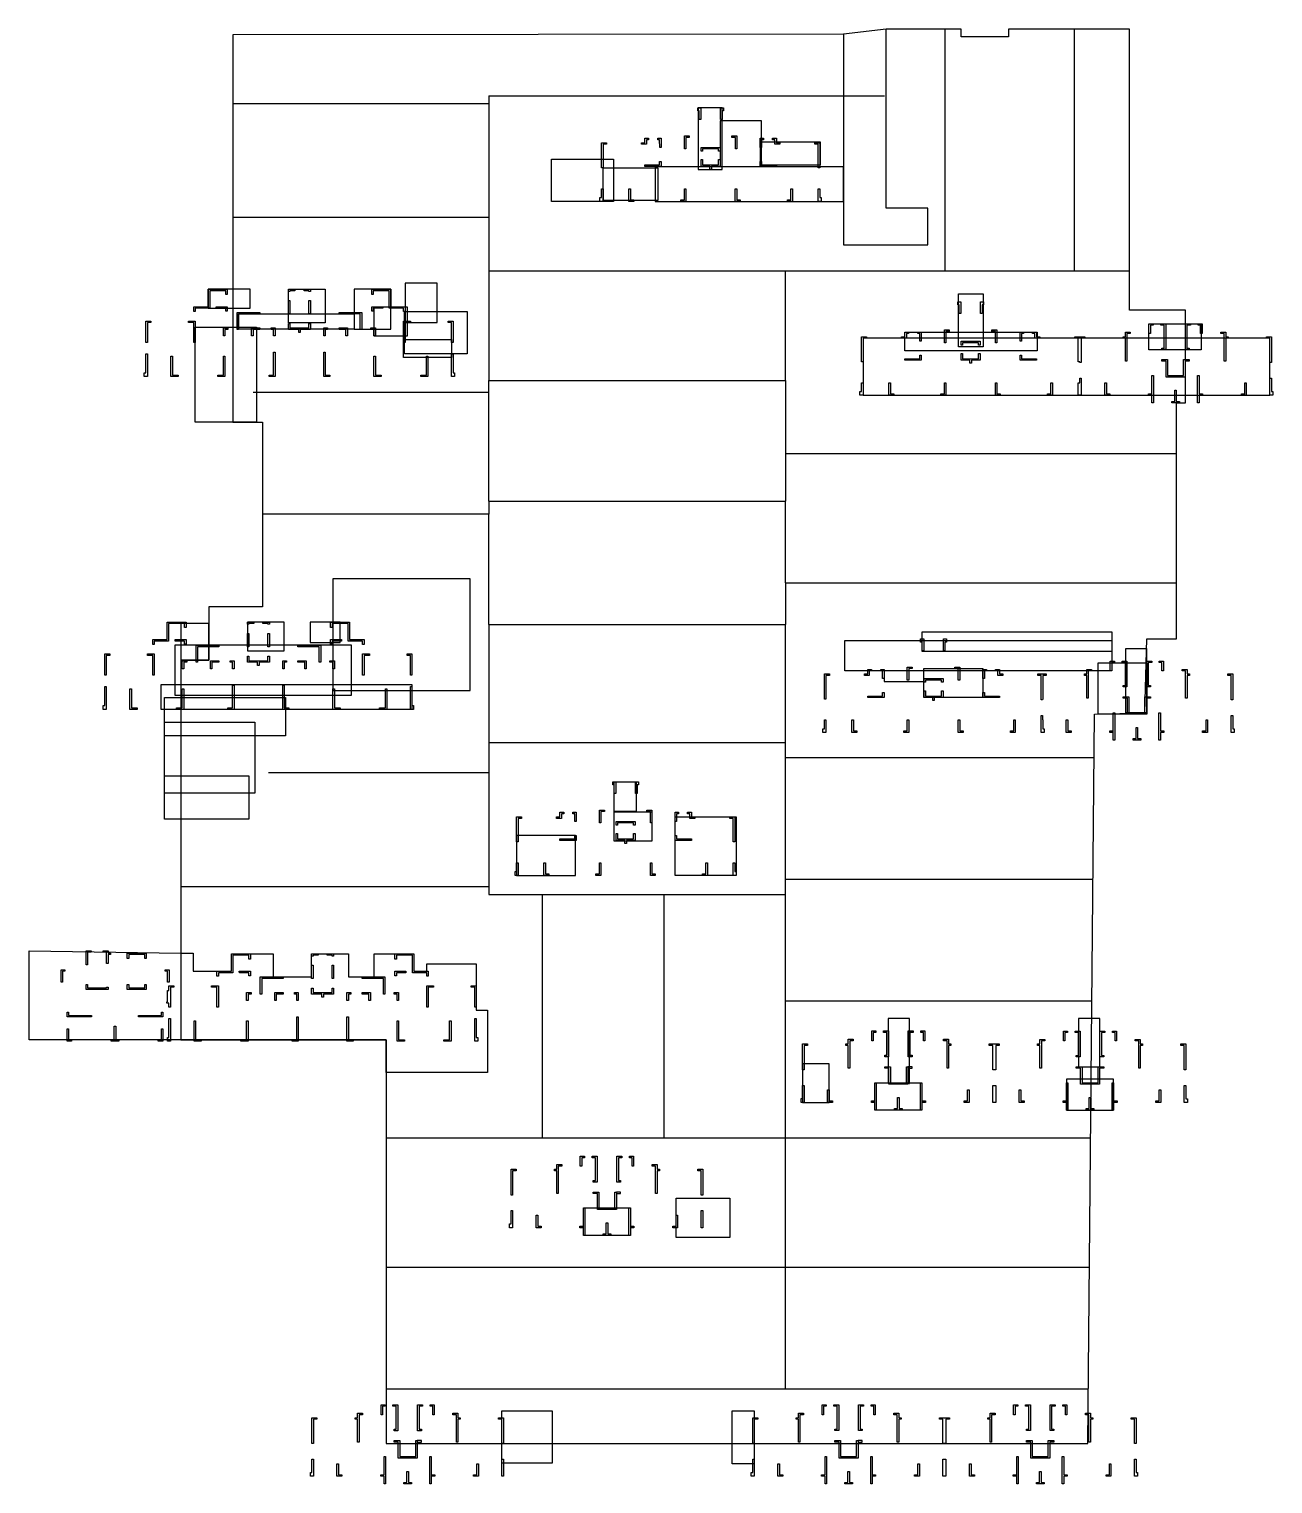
# Model space of a CAD drawing. Header units: millimetres. Extents: x 730 to 164289, y 567 to 191863.
import ezdxf

# ---------------------------------------------------------------- set-up
doc = ezdxf.new("R2010")
doc.units = ezdxf.units.MM
for name, color, linetype in [('Border', 4, 'Continuous'), ('Obstacle', 1, 'Continuous'), ('RoadCenter', 6, 'Continuous')]:
    doc.layers.add(name, color=color, linetype=linetype)

# ---------------------------------------------------------------- blocks, each defined once
blk = doc.blocks.new('ergegfr')
at = {"layer": 'Obstacle'}
for points in [[(298174, 158573), (297974, 158573), (297974, 159073), (295874, 159073), (295874, 156773), (293975, 156773), (293975, 156323), (293774, 156323), (293774, 156973), (295674, 156973), (295674, 159273), (298174, 159273)], [(301175, 159273), (295675, 159273), (295675, 156773), (301175, 156773)], [(307074, 159073), (306424, 159073), (306424, 158973), (306224, 158973), (306224, 159273), (307074, 159273)], [(306224, 159273), (311074, 159273), (311074, 154867), (306224, 154867)], [(309124, 158973), (308924, 158973), (308924, 159073), (308274, 159073), (308274, 159273), (309124, 159273)], [(319674, 159273), (314859, 159273), (314859, 154000), (319674, 154000)], [(321575, 156323), (321374, 156323), (321374, 156773), (319474, 156773), (319474, 159073), (317374, 159073), (317374, 158573), (317174, 158573), (317174, 159273), (319674, 159273), (319674, 156973), (321574, 156973)], [(325773, 160073), (321574, 160073), (321574, 154873), (325773, 154873)], [(298174, 156374), (297974, 156374), (297974, 156774), (296725, 156773), (296724, 156973), (298174, 156973)], [(306424, 156023), (306224, 156023), (306224, 157773), (306424, 157773)], [(309124, 156023), (308924, 156023), (308924, 157773), (309124, 157773)], [(318624, 156773), (317375, 156774), (317375, 156374), (317174, 156374), (317174, 156973), (318624, 156973)], [(287674, 152273), (287474, 152273), (287474, 155073), (288125, 155073), (288125, 154873), (287674, 154873)], [(293974, 152273), (293774, 152273), (293774, 154873), (293074, 154873), (293074, 155073), (293974, 155073)], [(302474, 156023), (299674, 156023), (299674, 154173), (299674, 154173), (299674, 153973), (299474, 153973), (299474, 156223), (302474, 156223)], [(314859, 154000), (299674, 154000), (299674, 156023), (314859, 156023)], [(315874, 153973), (315674, 153973), (315674, 154173), (315674, 156023), (312874, 156023), (312874, 156223), (315874, 156223)], [(321575, 152273), (321374, 152273), (321374, 155073), (322275, 155073), (322275, 154873), (321575, 154873)], [(329708, 150773), (321474, 150773), (321474, 156323), (329708, 156323)], [(327675, 152273), (327675, 154873), (327224, 154873), (327224, 155073), (327875, 155073), (327875, 152273)], [(302008, 141771), (293974, 141771), (293974, 154282), (302008, 154282)], [(298274, 153973), (297874, 153973), (297874, 153123), (297674, 153123), (297674, 154173), (298274, 154173)], [(302474, 153973), (301574, 153973), (301574, 153123), (301374, 153123), (301374, 154173), (302474, 154173)], [(304474, 153123), (304274, 153123), (304274, 153973), (303974, 153973), (303974, 154173), (304074, 154173), (304474, 154173)], [(309124, 153973), (307774, 153973), (307774, 153573), (307574, 153573), (307574, 153973), (306224, 153973), (306224, 154773), (306424, 154773), (306424, 154173), (308924, 154173), (308924, 154773), (309124, 154773)], [(311074, 153123), (310874, 153123), (310874, 154173), (311274, 154173), (311374, 154173), (311374, 153973), (311074, 153973)], [(313974, 153123), (313774, 153123), (313774, 153973), (312874, 153973), (312874, 154173), (313974, 154173)], [(317674, 153123), (317474, 153123), (317474, 153973), (317074, 153973), (317074, 154173), (317674, 154173)], [(327675, 150273), (321374, 150273), (321374, 152676), (327675, 152676)], [(287674, 147773), (287274, 147773), (287274, 148273), (287474, 148273), (287474, 150773), (287674, 150773), (287674, 148273)], [(291725, 147773), (290774, 147773), (290774, 150473), (290974, 150473), (290974, 147973), (291725, 147973)], [(297874, 147773), (296925, 147773), (296925, 147973), (297674, 147973), (297674, 150473), (297874, 150473)], [(304474, 147773), (303674, 147773), (303674, 147973), (304274, 147973), (304274, 150973), (304474, 150973)], [(311674, 147773), (310874, 147773), (310874, 150973), (311074, 150973), (311074, 147973), (311674, 147973)], [(318423, 147773), (317474, 147773), (317474, 150473), (317674, 150473), (317674, 147973), (318423, 147973)], [(324575, 147773), (323624, 147773), (323624, 147973), (324375, 147973), (324375, 150473), (324575, 150473)], [(327674, 147773), (327674, 148273), (327674, 148473), (327675, 150773), (327875, 150773), (327875, 148273), (328074, 148273), (328074, 147773)]]:
    blk.add_lwpolyline(points, close=True, dxfattribs=at)
at = {"layer": 'Obstacle', "elevation": 0}
blk.add_lwpolyline([(317474, 153123), (321902, 153123), (321902, 156928), (317474, 156928)], close=True, dxfattribs=at)
blk = doc.blocks.new('ergg')
at = {"layer": 'Obstacle'}
for points in [[(394630, 156075), (394431, 156075), (394431, 157225), (394231, 157225), (394231, 157625), (394631, 157625), (394631, 157225), (394631, 157225)], [(394330, 158655), (397583, 158655), (397583, 151692), (394330, 151692)], [(397631, 157225), (397431, 157225), (397431, 156075), (397231, 156075), (397231, 157225), (397231, 157625), (397631, 157625)], [(387781, 153625), (387781, 153425), (387481, 153425), (387481, 153025), (387482, 153025), (387482, 152825), (387282, 152825), (386832, 152825), (386832, 153025), (387281, 153025), (387281, 153625)], [(387281, 153625), (404670, 153625), (404670, 151171), (387281, 151171)], [(389431, 153625), (389431, 152425), (389231, 152425), (389231, 153425), (388981, 153425), (388981, 153625)], [(393131, 153925), (393131, 153725), (392681, 153725), (392680, 152225), (392481, 152225), (392481, 153925)], [(399381, 153925), (399381, 152225), (399181, 152225), (399181, 153725), (398731, 153725), (398731, 153925)], [(402881, 153625), (402881, 153425), (402631, 153425), (402631, 152425), (402431, 152425), (402431, 153625)], [(405031, 153025), (405031, 152825), (404581, 152825), (404381, 152825), (404381, 153025), (404381, 153025), (404380, 153425), (404081, 153425), (404081, 153625), (404580, 153625), (404580, 153025)], [(416281, 153625), (416931, 153625), (416931, 153425), (416481, 153425), (416481, 149825), (416281, 149825), (416281, 152825), (415981, 152825), (415981, 153025), (416281, 153025)], [(419381, 154725), (419931, 154725), (419931, 154525), (419581, 154525), (419581, 153425), (419381, 153425)], [(419381, 154725), (426236, 154725), (426236, 151317), (419381, 151317)], [(420931, 154725), (421581, 154725), (421581, 151325), (421381, 151325), (421081, 151325), (421081, 151525), (421381, 151525), (421381, 154525), (420931, 154525)], [(424181, 154725), (424831, 154725), (424831, 154525), (424381, 154525), (424381, 151525), (424681, 151525), (424681, 151325), (424381, 151325), (424181, 151325)], [(425831, 154725), (426381, 154725), (426381, 153425), (426181, 153425), (426181, 154525), (425831, 154525)], [(428831, 153625), (429481, 153625), (429481, 153025), (429781, 153025), (429781, 152825), (429481, 152825), (429481, 149825), (429281, 149825), (429281, 153425), (428831, 153425)], [(382231, 153025), (382231, 152825), (381781, 152825), (381781, 149725), (381581, 149725), (381581, 153025)], [(381781, 145325), (435281, 145325), (435281, 152825), (381781, 152825)], [(397181, 152425), (397181, 151925), (396981, 151925), (396981, 152225), (394881, 152225), (394881, 151925), (394681, 151925), (394681, 152425)], [(410931, 153025), (410931, 152825), (410481, 152825), (410481, 149625), (410281, 149625), (410281, 149725), (410081, 149725), (410081, 152825), (409631, 152825), (409631, 153025), (410281, 153025), (410281, 153025)], [(434831, 153025), (435481, 153025), (435481, 149625), (435281, 149625), (435281, 152825), (434831, 152825)], [(389431, 150575), (389431, 149925), (387281, 149925), (387281, 150125), (389231, 150125), (389231, 150575)], [(397181, 150825), (397181, 149925), (396031, 149925), (396031, 149525), (395831, 149525), (395831, 149925), (394681, 149925), (394681, 150825), (394881, 150825), (394881, 150125), (396981, 150125), (396981, 150825)], [(404581, 150125), (404581, 149925), (402431, 149925), (402431, 150575), (402631, 150575), (402631, 150125)], [(421080, 150025), (421630, 150025), (421631, 150025), (421631, 150025), (421831, 150025), (421831, 147925), (423931, 147925), (423931, 150025), (424131, 150025), (424681, 150025), (424681, 149825), (424131, 149825), (424131, 147725), (421631, 147725), (421631, 149825), (421080, 149825)], [(410481, 147575), (410481, 145825), (410481, 145825), (410481, 145325), (410081, 145325), (410081, 145825), (410081, 145825), (410081, 146025), (410081, 146975), (410281, 146975), (410281, 147575)], [(419781, 147925), (419981, 147925), (419981, 144325), (419781, 144325), (419781, 145325), (419331, 145325), (419331, 145525), (419781, 145525)], [(419781, 147925), (419981, 147925), (419981, 144525), (419981, 144325), (419781, 144325)], [(425781, 147925), (425981, 147925), (425981, 145525), (426431, 145525), (426431, 145325), (425981, 145325), (425981, 144325), (425781, 144325), (425781, 144525)], [(435281, 147575), (435481, 147575), (435481, 145825), (435681, 145825), (435681, 145325), (435281, 145325), (435281, 145825)], [(381781, 146975), (381781, 145325), (381381, 145325), (381381, 145825), (381581, 145825), (381581, 146975)], [(385381, 146975), (385381, 145525), (385831, 145525), (385831, 145325), (385181, 145325), (385181, 146975)], [(392681, 146975), (392681, 145325), (392031, 145325), (392031, 145525), (392481, 145525), (392481, 146975)], [(399381, 146975), (399381, 145525), (399831, 145525), (399831, 145325), (399181, 145325), (399181, 146975)], [(406681, 146975), (406681, 145325), (406031, 145325), (406031, 145525), (406481, 145525), (406481, 146975)], [(413581, 146975), (413781, 146975), (413781, 145525), (414231, 145525), (414231, 145325), (413781, 145325), (413581, 145325)], [(422781, 145975), (422981, 145975), (422981, 144525), (423381, 144525), (423381, 144325), (422781, 144325), (422381, 144325), (422381, 144525), (422781, 144525)], [(431981, 146975), (432181, 146975), (432181, 145325), (431981, 145325), (431531, 145325), (431531, 145525), (431981, 145525)]]:
    blk.add_lwpolyline(points, close=True, dxfattribs=at)
blk = doc.blocks.new('ergfeg')
at = {"layer": 'Obstacle'}
for points in [[(330108, 121171), (312071, 121171), (312071, 106509), (330108, 106509)], [(292771, 114808), (292571, 114808), (292571, 115309), (290471, 115309), (290471, 113009), (288572, 113008), (288572, 112558), (288371, 112558), (288371, 113208), (290271, 113209), (290271, 115509), (292771, 115509)], [(295771, 115309), (292057, 115309), (292057, 110502), (295771, 110502)], [(301671, 115309), (301021, 115309), (301021, 115209), (300821, 115209), (300821, 115509), (301671, 115509)], [(305671, 115509), (300821, 115509), (300821, 111711), (305671, 111711)], [(303721, 115209), (303521, 115209), (303521, 115309), (302871, 115309), (302871, 115509), (303721, 115509)], [(313021, 115508), (309071, 115508), (309071, 112796), (313021, 112796)], [(316171, 112558), (315970, 112558), (315970, 113008), (314071, 113008), (314071, 115308), (311971, 115308), (311971, 114808), (311771, 114808), (311771, 115508), (314271, 115508), (314271, 113208), (316170, 113208)], [(292771, 112609), (292570, 112609), (292570, 113009), (291321, 113008), (291321, 113209), (292771, 113209)], [(301021, 112259), (300821, 112259), (300821, 114009), (301021, 114009)], [(303721, 112259), (303521, 112259), (303521, 114009), (303721, 114009)], [(313220, 113008), (311971, 113009), (311971, 112609), (311771, 112609), (311771, 113209), (313221, 113209)], [(282271, 108509), (282071, 108509), (282071, 111309), (282721, 111309), (282721, 111109), (282271, 111109)], [(288571, 108509), (288371, 108509), (288371, 111109), (287671, 111109), (287671, 111309), (288571, 111309)], [(291342, 112516), (314464, 112516), (314464, 105852), (291342, 105852)], [(297071, 112259), (294271, 112259), (294271, 110409), (294271, 110409), (294271, 110209), (294071, 110209), (294071, 112459), (297071, 112459)], [(303721, 110209), (302371, 110209), (302371, 109808), (302171, 109808), (302171, 110209), (300821, 110209), (300821, 111009), (301021, 111009), (301021, 110409), (303521, 110409), (303521, 111009), (303721, 111009)], [(310471, 110209), (310271, 110208), (310271, 110408), (310271, 112259), (307471, 112259), (307471, 112459), (310471, 112459)], [(316171, 108509), (315971, 108509), (315971, 111309), (316871, 111309), (316871, 111109), (316171, 111109)], [(322271, 108509), (322271, 111109), (321821, 111109), (321821, 111309), (322471, 111309), (322471, 108509)], [(292871, 110209), (292471, 110209), (292471, 109359), (292271, 109359), (292271, 110409), (292871, 110409)], [(297071, 110208), (296171, 110209), (296171, 109358), (295971, 109358), (295971, 110409), (297071, 110408)], [(299071, 109359), (298871, 109359), (298871, 110209), (298571, 110208), (298571, 110408), (298671, 110409), (299071, 110409)], [(305671, 109359), (305471, 109359), (305471, 110409), (305871, 110409), (305971, 110408), (305971, 110208), (305671, 110209)], [(308571, 109358), (308370, 109358), (308370, 110209), (307471, 110208), (307471, 110408), (308571, 110409)], [(312271, 109359), (312071, 109359), (312071, 110209), (311671, 110209), (311671, 110409), (312271, 110409)], [(322471, 104004), (289496, 104004), (289496, 107277), (322471, 107277)], [(299071, 104009), (298271, 104009), (298271, 104209), (298871, 104209), (298871, 107209), (299071, 107209)], [(306271, 104009), (305471, 104009), (305471, 107209), (305671, 107209), (305671, 104209), (306271, 104209)], [(282271, 104009), (281871, 104009), (281871, 104508), (282071, 104508), (282071, 107009), (282271, 107009), (282271, 104508)], [(286321, 104009), (285371, 104009), (285371, 106709), (285571, 106709), (285571, 104209), (286321, 104209)], [(305853, 100521), (289941, 100521), (289941, 105587), (305853, 105587)], [(292471, 104009), (291521, 104009), (291521, 104209), (292271, 104209), (292271, 106709), (292471, 106709)], [(313020, 104009), (312071, 104009), (312071, 106709), (312271, 106709), (312271, 104209), (313020, 104209)], [(318220, 104009), (318220, 104209), (318971, 104209), (318971, 106709), (319171, 106709), (319171, 104009)], [(322271, 104009), (322271, 104508), (322271, 104708), (322271, 107009), (322471, 107009), (322471, 104508), (322671, 104508), (322671, 104009)], [(301808, 93021), (289941, 93021), (289941, 102317), (301808, 102317)], [(301008, 89571), (289941, 89571), (289941, 95277), (301008, 95277)]]:
    blk.add_lwpolyline(points, close=True, dxfattribs=at)
blk = doc.blocks.new('gfdg')
at = {"layer": 'Obstacle'}
for points in [[(349267, 92937), (349067, 92937), (349067, 94087), (348867, 94087), (348867, 94487), (349267, 94487), (349267, 94087), (349267, 94087)], [(349067, 94487), (351968, 94487), (351968, 90587), (349067, 90587)], [(352067, 92937), (351868, 92937), (351867, 94087), (351867, 94487), (352267, 94487), (352267, 94087), (352067, 94087)], [(342417, 90287), (342117, 90287), (342117, 89887), (342118, 89887), (342118, 89687), (341918, 89687), (341468, 89687), (341468, 89887), (341917, 89887), (341917, 90487), (342417, 90487)], [(344067, 89287), (343867, 89287), (343867, 90287), (343617, 90287), (343617, 90487), (344067, 90487)], [(347767, 90587), (347317, 90587), (347317, 89087), (347117, 89087), (347117, 90787), (347767, 90787)], [(354018, 86687), (349067, 86687), (349067, 90528), (354018, 90528)], [(354017, 89087), (353818, 89087), (353817, 90587), (353367, 90587), (353367, 90787), (354017, 90787)], [(357267, 89287), (357067, 89287), (357067, 90487), (357517, 90487), (357517, 90287), (357267, 90287)], [(359668, 89687), (359218, 89687), (359018, 89687), (359018, 89887), (359017, 89887), (359017, 90287), (358717, 90287), (358717, 90487), (359217, 90487), (359217, 89887), (359668, 89887)], [(336867, 89687), (336417, 89687), (336417, 86587), (336217, 86587), (336217, 89887), (336867, 89887)], [(351817, 88787), (351617, 88787), (351617, 89087), (349517, 89087), (349517, 88787), (349317, 88787), (349317, 89287), (351817, 89287)], [(365118, 82187), (357067, 82187), (357067, 89887), (365118, 89887)], [(364717, 86587), (364717, 89687), (364267, 89687), (364267, 89887), (364917, 89887), (364917, 86587)], [(336217, 82187), (343967, 82187), (343967, 87437), (336217, 87437)], [(344067, 86787), (341917, 86787), (341917, 86987), (343867, 86987), (343867, 87437), (344067, 87437)], [(351817, 86787), (350667, 86787), (350667, 86387), (350467, 86387), (350467, 86787), (349317, 86787), (349317, 87687), (349517, 87687), (349517, 86987), (351617, 86987), (351617, 87687), (351817, 87687)], [(359217, 86787), (357067, 86787), (357067, 87437), (357267, 87437), (357267, 86987), (359217, 86987)], [(336417, 83837), (336417, 82187), (336017, 82187), (336017, 82687), (336217, 82687), (336217, 83837)], [(340467, 82387), (340467, 82187), (339817, 82187), (339817, 83837), (340017, 83837), (340017, 82387)], [(347317, 83837), (347317, 82187), (346667, 82187), (346667, 82387), (347117, 82387), (347118, 83837)], [(354017, 83837), (354017, 82387), (354467, 82387), (354467, 82187), (353817, 82187), (353817, 83837)], [(361118, 83837), (361317, 83837), (361317, 82187), (360667, 82187), (360667, 82387), (361117, 82387)], [(364718, 83837), (364917, 83837), (364917, 82687), (365118, 82687), (365118, 82187), (364718, 82187), (364718, 82687), (364717, 82687), (364717, 82887)]]:
    blk.add_lwpolyline(points, close=True, dxfattribs=at)
blk = doc.blocks.new('ergfg')
at = {"layer": 'Obstacle'}
for points in [[(379408, 113077), (414494, 113077), (414494, 109077), (379408, 109077)], [(389757, 111727), (389558, 111727), (389558, 112877), (389358, 112877), (389358, 113277), (389758, 113277), (389758, 112877), (389758, 112877)], [(389558, 114207), (414508, 114207), (414508, 111611), (389558, 111611)], [(392758, 112877), (392558, 112877), (392558, 111727), (392358, 111727), (392358, 112877), (392358, 113277), (392758, 113277)], [(416344, 112028), (419058, 112028), (419058, 103576), (416344, 103576)], [(382908, 109277), (382908, 109077), (382608, 109077), (382608, 108677), (382609, 108677), (382609, 108477), (382409, 108477), (381959, 108477), (381959, 108677), (382408, 108677), (382408, 109277)], [(384558, 109277), (384558, 108077), (384358, 108077), (384358, 109077), (384108, 109077), (384108, 109277)], [(384558, 107705), (389758, 107705), (389758, 109077), (384558, 109077)], [(388258, 109577), (388258, 109377), (387808, 109377), (387807, 107877), (387608, 107877), (387608, 109577)], [(397558, 105577), (389758, 105577), (389758, 109377), (397558, 109377)], [(394508, 109577), (394508, 107877), (394308, 107877), (394308, 109377), (393858, 109377), (393858, 109577)], [(398008, 109277), (398008, 109077), (397758, 109077), (397758, 108077), (397558, 108077), (397558, 109277)], [(400158, 108677), (400158, 108477), (399708, 108477), (399508, 108477), (399508, 108677), (399508, 108677), (399507, 109077), (399208, 109077), (399208, 109277), (399707, 109277), (399707, 108677)], [(411194, 109277), (411844, 109277), (411844, 109077), (411394, 109077), (411394, 105477), (411194, 105477), (411194, 108477), (410894, 108477), (410894, 108677), (411194, 108677)], [(419094, 103377), (412708, 103377), (412708, 110158), (419094, 110158)], [(414294, 110377), (414844, 110377), (414844, 110177), (414494, 110177), (414494, 109077), (414294, 109077)], [(415844, 110377), (416494, 110377), (416494, 106977), (416294, 106977), (415994, 106977), (415994, 107177), (416294, 107177), (416294, 110177), (415844, 110177)], [(419094, 110377), (419744, 110377), (419744, 110177), (419294, 110177), (419294, 107177), (419594, 107177), (419594, 106977), (419294, 106977), (419094, 106977)], [(420744, 110377), (421294, 110377), (421294, 109077), (421094, 109077), (421094, 110177), (420744, 110177)], [(423744, 109277), (424394, 109277), (424394, 108677), (424694, 108677), (424694, 108477), (424394, 108477), (424394, 105477), (424194, 105477), (424194, 109077), (423744, 109077)], [(377358, 108677), (377358, 108477), (376908, 108477), (376908, 105377), (376708, 105377), (376708, 108677)], [(392308, 108077), (392308, 107577), (392108, 107577), (392108, 107877), (390008, 107877), (390008, 107577), (389808, 107577), (389808, 108077)], [(405844, 108677), (405844, 108477), (405408, 108477), (405408, 105377), (405394, 105277), (405194, 105277), (405194, 108477), (404758, 108477), (404758, 108677), (405194, 108677), (405194, 108677)], [(429744, 108677), (430394, 108677), (430394, 105277), (430194, 105277), (430194, 108477), (429744, 108477)], [(384558, 106227), (384558, 105577), (382408, 105577), (382408, 105777), (384358, 105777), (384358, 106227)], [(392308, 106477), (392308, 105577), (391158, 105577), (391158, 105177), (390958, 105177), (390958, 105577), (389808, 105577), (389808, 106477), (390008, 106477), (390008, 105777), (392108, 105777), (392108, 106477)], [(399708, 105777), (399708, 105577), (397558, 105577), (397558, 106227), (397758, 106227), (397758, 105777)], [(415993, 105677), (416543, 105677), (416544, 105677), (416544, 105677), (416744, 105677), (416744, 103577), (418844, 103577), (418844, 105677), (419044, 105677), (419594, 105677), (419594, 105477), (419044, 105477), (419044, 103377), (416544, 103377), (416544, 105477), (415993, 105477)], [(414694, 103577), (414894, 103577), (414894, 99977), (414694, 99977), (414694, 100977), (414244, 100977), (414244, 101177), (414694, 101177)], [(414694, 103577), (414894, 103577), (414894, 100177), (414894, 99977), (414694, 99977)], [(420694, 103577), (420894, 103577), (420894, 101177), (421344, 101177), (421344, 100977), (420894, 100977), (420894, 99977), (420694, 99977), (420694, 100177)], [(376908, 102627), (376908, 100977), (376508, 100977), (376508, 101477), (376708, 101477), (376708, 102627)], [(380508, 102627), (380508, 101177), (380958, 101177), (380958, 100977), (380308, 100977), (380308, 102627)], [(387808, 102627), (387808, 100977), (387158, 100977), (387158, 101177), (387608, 101177), (387608, 102627)], [(394508, 102627), (394508, 101177), (394958, 101177), (394958, 100977), (394308, 100977), (394308, 102627)], [(401808, 102627), (401808, 100977), (401158, 100977), (401158, 101177), (401608, 101177), (401608, 102627)], [(405394, 103227), (405394, 102627), (405408, 102627), (405408, 101477), (405608, 101477), (405608, 100977), (405194, 100977), (405194, 101477), (405194, 103227)], [(408494, 102627), (408694, 102627), (408694, 101177), (409144, 101177), (409144, 100977), (408694, 100977), (408494, 100977)], [(417694, 101627), (417894, 101627), (417894, 100177), (418294, 100177), (418294, 99977), (417694, 99977), (417294, 99977), (417294, 100177), (417694, 100177)], [(426894, 102627), (427094, 102627), (427094, 100977), (426894, 100977), (426444, 100977), (426444, 101177), (426894, 101177)], [(430194, 103227), (430394, 103227), (430394, 101477), (430594, 101477), (430594, 100977), (430194, 100977), (430194, 101477)]]:
    blk.add_lwpolyline(points, close=True, dxfattribs=at)
blk = doc.blocks.new('ergerg')
at = {"layer": 'Obstacle'}
for points in [[(292057, 71984), (293708, 71984), (293708, 69580), (298718, 69580), (298718, 71880), (304218, 71880), (304218, 68830), (309267, 68830), (309267, 71880), (314117, 71880), (314117, 68830), (317517, 68830), (317517, 71880), (322717, 71867), (322717, 69580), (324418, 69574), (324418, 70572), (330918, 70572), (330918, 64456), (332418, 64456), (332418, 56267), (319058, 56268), (319058, 60580), (272121, 60580), (272121, 72284)], [(279820, 70434), (279620, 70434), (279620, 70634), (279620, 72284), (280270, 72284), (280270, 72084), (279820, 72084)], [(282520, 70584), (282320, 70584), (282320, 72084), (281870, 72084), (281870, 72284), (282520, 72284), (282520, 71984), (282820, 71984), (282820, 71784), (282520, 71784)], [(287520, 71284), (287320, 71284), (287320, 71784), (285220, 71784), (285220, 71284), (285020, 71284), (285020, 71984), (285220, 71984), (287520, 71984)], [(301217, 71179), (301017, 71179), (301017, 71680), (298917, 71680), (298917, 69380), (297018, 69379), (297018, 68929), (296817, 68929), (296817, 69579), (298717, 69580), (298717, 71880), (301217, 71880)], [(310117, 71680), (309467, 71680), (309467, 71580), (309267, 71580), (309267, 71880), (310117, 71880)], [(312167, 71580), (311967, 71580), (311967, 71680), (311317, 71680), (311317, 71880), (312167, 71880)], [(320217, 71179), (320217, 71879), (322717, 71879), (322717, 69579), (324617, 69579), (324617, 68929), (324416, 68929), (324416, 69379), (322517, 69379), (322517, 71679), (320417, 71679), (320417, 71179)], [(276521, 68135), (276321, 68135), (276321, 68135), (276321, 69785), (276821, 69785), (276821, 69585), (276521, 69585)], [(290321, 68134), (290321, 69584), (290021, 69584), (290021, 69784), (290521, 69784), (290521, 68134)], [(301217, 68980), (301017, 68980), (301017, 69380), (299768, 69379), (299767, 69580), (301217, 69580)], [(309467, 68629), (309267, 68630), (309267, 70380), (309467, 70380)], [(312167, 68630), (311967, 68629), (311967, 70380), (312167, 70380)], [(320217, 68980), (320217, 69580), (321667, 69580), (321667, 69379), (320418, 69380), (320418, 68980)], [(282519, 67184), (279620, 67184), (279620, 67834), (279820, 67834), (279820, 67384), (282319, 67384), (282320, 67484), (282520, 67484)], [(287520, 67184), (285020, 67185), (285020, 67834), (285220, 67834), (285220, 67384), (287320, 67384), (287320, 67834), (287520, 67834)], [(290717, 64880), (290517, 64879), (290517, 65384), (290221, 65384), (290221, 65584), (290321, 65584), (290321, 67034), (290517, 67034), (290517, 67680), (291168, 67680), (291168, 67480), (290717, 67480)], [(297017, 64880), (296817, 64880), (296817, 67480), (296117, 67480), (296117, 67680), (297017, 67680)], [(305517, 68630), (302717, 68630), (302717, 66780), (302717, 66780), (302717, 66580), (302517, 66580), (302517, 68830), (305517, 68830)], [(310817, 66179), (310617, 66179), (310617, 66580), (309267, 66580), (309267, 67380), (309467, 67380), (309467, 66780), (311967, 66780), (311967, 67380), (312167, 67380), (312167, 66580), (310817, 66580)], [(318717, 66579), (318717, 66779), (318717, 68630), (315917, 68630), (315917, 68830), (318917, 68830), (318917, 66580)], [(324417, 64880), (324417, 67680), (325318, 67680), (325318, 67480), (324618, 67480), (324618, 64880)], [(330718, 64880), (330718, 67480), (330267, 67480), (330267, 67680), (330918, 67680), (330918, 64879)], [(300917, 65730), (300717, 65730), (300717, 66780), (301317, 66780), (301317, 66580), (300917, 66580)], [(305517, 66579), (304617, 66580), (304617, 65729), (304417, 65729), (304417, 66780), (305517, 66779)], [(307517, 65730), (307317, 65730), (307317, 66580), (307017, 66579), (307017, 66779), (307117, 66780), (307517, 66780)], [(313917, 65730), (313917, 66780), (314317, 66780), (314417, 66779), (314417, 66579), (314117, 66580), (314117, 65730)], [(316817, 65729), (316817, 66580), (315917, 66579), (315917, 66779), (317017, 66780), (317017, 65729)], [(320517, 65730), (320517, 66580), (320117, 66580), (320117, 66780), (320717, 66780), (320717, 65730)], [(280317, 63584), (277117, 63584), (277117, 64184), (277317, 64184), (277317, 63784), (280317, 63784)], [(286516, 63584), (286516, 63784), (289516, 63784), (289516, 64184), (289716, 64184), (289716, 63584), (289516, 63584)], [(290717, 60380), (290317, 60380), (290317, 60879), (290517, 60879), (290517, 63380), (290717, 63380), (290717, 60879)], [(307517, 60380), (306717, 60380), (306717, 60580), (307317, 60580), (307317, 63580), (307517, 63580)], [(313917, 60380), (313917, 63580), (314117, 63580), (314117, 60580), (314717, 60580), (314717, 60380)], [(330717, 60380), (330717, 60879), (330717, 61079), (330718, 63380), (330918, 63380), (330918, 60879), (331117, 60879), (331117, 60380)], [(277714, 60384), (277314, 60384), (277114, 60384), (277114, 62034), (277314, 62034), (277314, 60584), (277714, 60584)], [(283914, 60384), (283514, 60384), (283314, 60384), (282914, 60384), (282914, 60584), (283314, 60584), (283314, 62384), (283314, 62384), (283514, 62384), (283514, 60584), (283914, 60584)], [(289714, 60384), (289514, 60384), (289114, 60384), (289114, 60584), (289514, 60584), (289514, 62034), (289714, 62034)], [(294768, 60380), (293817, 60380), (293817, 63080), (294017, 63080), (294017, 60580), (294768, 60580)], [(300917, 60380), (299968, 60380), (299968, 60580), (300717, 60580), (300717, 63080), (300917, 63080)], [(320517, 60380), (320517, 63080), (320717, 63080), (320717, 60580), (321466, 60580), (321466, 60380)], [(326667, 60380), (326667, 60580), (327418, 60580), (327418, 63080), (327618, 63080), (327618, 60380)]]:
    blk.add_lwpolyline(points, close=True, dxfattribs=at)
blk = doc.blocks.new('gerg')
at = {"layer": 'Obstacle'}
for points in [[(387881, 63385), (385081, 63385), (385081, 54832), (387881, 54832)], [(412931, 63378), (410106, 63378), (410106, 57027), (412931, 57027)], [(383481, 61534), (383131, 61534), (383131, 60434), (382931, 60434), (382931, 61734), (383481, 61734)], [(385131, 58333), (384931, 58333), (384631, 58333), (384631, 58533), (384931, 58533), (384931, 61534), (384481, 61534), (384481, 61734), (385131, 61734)], [(388231, 58333), (387931, 58333), (387731, 58333), (387731, 61734), (388381, 61734), (388381, 61534), (387931, 61534), (387931, 58533), (388231, 58533)], [(389931, 60434), (389731, 60434), (389731, 61534), (389381, 61534), (389381, 61734), (389931, 61734)], [(408131, 60427), (408131, 61727), (408681, 61727), (408681, 61527), (408331, 61527), (408331, 60427)], [(409831, 58327), (409831, 58527), (410131, 58527), (410131, 61527), (409681, 61527), (409681, 61727), (410331, 61727), (410331, 58327), (410131, 58327)], [(412931, 58327), (412931, 61727), (413581, 61727), (413581, 61527), (413131, 61527), (413131, 58527), (413431, 58527), (413431, 58327), (413131, 58327)], [(414931, 60427), (414931, 61527), (414581, 61527), (414581, 61727), (415131, 61727), (415131, 60427)], [(374481, 59834), (374031, 59834), (374031, 56634), (373831, 56634), (373831, 60034), (374481, 60034)], [(380481, 60434), (380031, 60434), (380031, 56834), (379831, 56834), (379831, 59834), (379531, 59834), (379531, 60034), (379831, 60034), (379831, 60634), (380481, 60634)], [(393031, 56834), (392831, 56834), (392831, 60434), (392382, 60434), (392382, 60634), (393031, 60634), (393031, 60034), (393331, 60034), (393331, 59834), (393031, 59834)], [(399231, 56627), (399031, 56627), (399031, 56634), (398831, 56634), (398831, 59834), (398382, 59834), (398382, 60034), (399031, 60034), (399031, 60027), (399681, 60027), (399681, 59827), (399231, 59827)], [(405031, 56827), (405031, 59827), (404731, 59827), (404731, 60027), (405031, 60027), (405031, 60627), (405681, 60627), (405681, 60427), (405231, 60427), (405231, 56827)], [(418031, 56827), (418031, 60427), (417582, 60427), (417582, 60627), (418231, 60627), (418231, 60027), (418531, 60027), (418531, 59827), (418231, 59827), (418231, 56827)], [(423582, 59827), (423582, 60027), (424231, 60027), (424231, 56627), (424031, 56627), (424031, 59827)], [(373831, 52334), (377331, 52334), (377331, 57414), (373831, 57414)], [(387681, 54734), (385181, 54734), (385181, 56834), (384631, 56834), (384631, 57034), (385181, 57034), (385181, 57034), (385381, 57034), (385381, 54934), (387481, 54934), (387481, 57034), (387681, 57034)], [(387682, 56834), (388232, 56834), (388232, 57034), (387682, 57034)], [(409831, 56827), (409831, 57027), (410381, 57027), (410381, 57027), (410381, 57027), (410581, 57027), (410581, 54927), (412681, 54927), (412681, 57027), (412881, 57027), (413431, 57027), (413431, 56827), (412881, 56827), (412881, 54727), (410381, 54727), (410381, 56827)], [(374031, 54584), (374031, 52834), (374031, 52834), (374031, 52334), (373631, 52334), (373631, 52834), (373831, 52834), (373831, 54584)], [(377781, 52534), (377781, 52334), (377331, 52334), (377131, 52334), (377131, 53984), (377331, 53984), (377331, 52534)], [(383531, 54934), (383531, 51534), (383531, 51334), (383331, 51334), (383331, 52334), (382881, 52334), (382881, 52534), (383331, 52534), (383331, 54934)], [(389531, 51334), (383331, 51334), (383331, 54934), (389531, 54934)], [(389531, 54934), (389531, 51334), (389331, 51334), (389331, 51534), (389331, 54934)], [(389531, 54934), (389531, 52534), (389981, 52534), (389981, 52334), (389531, 52334), (389531, 51334), (389331, 51334), (389331, 54934)], [(395731, 53984), (395731, 52334), (395531, 52334), (395081, 52334), (395081, 52534), (395531, 52534), (395531, 53984)], [(399231, 54577), (399231, 52827), (399231, 52827), (399231, 52327), (399031, 52327), (399031, 52334), (398831, 52334), (398831, 52834), (398831, 54584), (399031, 54584), (399031, 54577)], [(402531, 53977), (402531, 52527), (402981, 52527), (402981, 52327), (402531, 52327), (402331, 52327), (402331, 53977)], [(408531, 54927), (408731, 54927), (408731, 51327), (408531, 51327), (408531, 52327), (408081, 52327), (408081, 52527), (408531, 52527)], [(408531, 51327), (414736, 51327), (414736, 55385), (408531, 55385)], [(408531, 54927), (408731, 54927), (408731, 51527), (408731, 51327), (408531, 51327)], [(414531, 54927), (414731, 54927), (414731, 52527), (415181, 52527), (415181, 52327), (414731, 52327), (414731, 51327), (414531, 51327), (414531, 51527)], [(420281, 52527), (420731, 52527), (420731, 53977), (420931, 53977), (420931, 52327), (420731, 52327), (420281, 52327)], [(424031, 54577), (424231, 54577), (424231, 52827), (424431, 52827), (424431, 52327), (424031, 52327), (424031, 52827)], [(386931, 51534), (386931, 51334), (386531, 51334), (385931, 51334), (385931, 51534), (386331, 51534), (386331, 52984), (386531, 52984), (386531, 51534)], [(411531, 52977), (411731, 52977), (411731, 51527), (412131, 51527), (412131, 51327), (411531, 51327), (411131, 51327), (411131, 51527), (411531, 51527)]]:
    blk.add_lwpolyline(points, close=True, dxfattribs=at)
blk = doc.blocks.new('hterh')
at = {"layer": 'Obstacle'}
for points in [[(338489, 36264), (338039, 36264), (338039, 33064), (337839, 33064), (337839, 36464), (338489, 36464)], [(344489, 36864), (344039, 36864), (344039, 33264), (343839, 33264), (343839, 36264), (343539, 36264), (343539, 36464), (343839, 36464), (343839, 37064), (344489, 37064)], [(347489, 37964), (347139, 37964), (347139, 36864), (346939, 36864), (346939, 38164), (347489, 38164)], [(349139, 34763), (348939, 34763), (348639, 34763), (348639, 34963), (348939, 34963), (348939, 37964), (348489, 37964), (348489, 38164), (349139, 38164)], [(352239, 34763), (351939, 34763), (351739, 34763), (351739, 38164), (352389, 38164), (352389, 37964), (351939, 37964), (351939, 34963), (352239, 34963)], [(353939, 36864), (353739, 36864), (353739, 37964), (353389, 37964), (353389, 38164), (353939, 38164)], [(357339, 36264), (357039, 36264), (357039, 33264), (356839, 33264), (356839, 36864), (356390, 36864), (356390, 37064), (357039, 37064), (357039, 36464), (357339, 36464)], [(362839, 36264), (362390, 36264), (362390, 36464), (363039, 36464), (363039, 33064), (362839, 33064)], [(351689, 33464), (351689, 31164), (349189, 31164), (349189, 33264), (348639, 33264), (348639, 33464), (349189, 33464), (349189, 33464), (349389, 33464), (349389, 31364), (351489, 31364), (351489, 33464)], [(351690, 33264), (352240, 33264), (352240, 33464), (351690, 33464)], [(366594, 27477), (359551, 27477), (359551, 32652), (366594, 32652)], [(338039, 31014), (338039, 29264), (338039, 29264), (338039, 28764), (337639, 28764), (337639, 29264), (337839, 29264), (337839, 31014)], [(347539, 31364), (347539, 27964), (347539, 27764), (347339, 27764), (347339, 28764), (346889, 28764), (346889, 28964), (347339, 28964), (347339, 31364)], [(353539, 27764), (347339, 27764), (347339, 31364), (353539, 31364)], [(353539, 31364), (353539, 27764), (353339, 27764), (353339, 27964), (353339, 31364)], [(353539, 31364), (353539, 28964), (353989, 28964), (353989, 28764), (353539, 28764), (353539, 27764), (353339, 27764), (353339, 31364)], [(362839, 31014), (363039, 31014), (363039, 29264), (363039, 28764), (362839, 28764), (362839, 29264)], [(341789, 28964), (341789, 28764), (341339, 28764), (341139, 28764), (341139, 30414), (341339, 30414), (341339, 28964)], [(350539, 29414), (350539, 27964), (350939, 27964), (350939, 27764), (350539, 27764), (349939, 27764), (349939, 27964), (350339, 27964), (350339, 29414)], [(359739, 30414), (359739, 28764), (359539, 28764), (359089, 28764), (359089, 28964), (359539, 28964), (359539, 30414)]]:
    blk.add_lwpolyline(points, close=True, dxfattribs=at)
blk = doc.blocks.new('etrhrth')
at = {"layer": 'Obstacle'}
for points in [[(317839, 581), (317639, 581), (317639, 3581), (317339, 3581), (317339, 3781), (317639, 3781), (317639, 4381), (318289, 4381), (318289, 4181), (317839, 4181)], [(320939, 4181), (320739, 4181), (320739, 5481), (321289, 5481), (321289, 5281), (320939, 5281)], [(322939, 2081), (322739, 2081), (322439, 2081), (322439, 2281), (322739, 2281), (322739, 5281), (322289, 5281), (322289, 5481), (322939, 5481)], [(326039, 2081), (325739, 2081), (325539, 2081), (325539, 5481), (326189, 5481), (326189, 5281), (325739, 5281), (325739, 2281), (326039, 2281)], [(327739, 4181), (327539, 4181), (327539, 5281), (327189, 5281), (327189, 5481), (327739, 5481)], [(330839, 581), (330639, 581), (330639, 4181), (330189, 4181), (330189, 4381), (330839, 4381), (330839, 3781), (331139, 3781), (331139, 3581), (330839, 3581)], [(336639, 4677), (343240, 4677), (343240, -2199), (336639, -2199)], [(312289, 3581), (311839, 3581), (311839, 381), (311639, 381), (311639, 3781), (312289, 3781)], [(336639, 381), (336639, 3581), (336189, 3581), (336189, 3781), (336839, 3781), (336839, 381)], [(325489, -1519), (322989, -1519), (322989, 581), (322439, 581), (322439, 781), (322989, 781), (322989, 781), (323189, 781), (323189, -1319), (325289, -1319), (325289, 781), (325489, 781)], [(325490, 581), (326040, 581), (326040, 781), (325490, 781)], [(311839, -1669), (311839, -3419), (311839, -3419), (311839, -3919), (311439, -3919), (311439, -3419), (311639, -3419), (311639, -1669)], [(321339, -1319), (321339, -4719), (321339, -4919), (321139, -4919), (321139, -3919), (320689, -3919), (320689, -3719), (321139, -3719), (321139, -1319)], [(327339, -1319), (327339, -4919), (327139, -4919), (327139, -4719), (327139, -1319)], [(327339, -1319), (327339, -3719), (327789, -3719), (327789, -3919), (327339, -3919), (327339, -4919), (327139, -4919), (327139, -1319)], [(336639, -1669), (336839, -1669), (336839, -3419), (336839, -3919), (336639, -3919), (336639, -3419)], [(315589, -3719), (315589, -3919), (315139, -3919), (314939, -3919), (314939, -2269), (315139, -2269), (315139, -3719)], [(324339, -3269), (324339, -4719), (324739, -4719), (324739, -4919), (324339, -4919), (323739, -4919), (323739, -4719), (324139, -4719), (324139, -3269)], [(333539, -2269), (333539, -3919), (333339, -3919), (332889, -3919), (332889, -3719), (333339, -3719), (333339, -2269)]]:
    blk.add_lwpolyline(points, close=True, dxfattribs=at)
blk = doc.blocks.new('rtjhjh')
at = {"layer": 'Obstacle'}
for points in [[(366920, 4677), (369820, 4677), (369820, -2299), (366920, -2299)], [(376270, 4183), (375820, 4183), (375820, 583), (375620, 583), (375620, 3583), (375320, 3583), (375320, 3783), (375620, 3783), (375620, 4383), (376270, 4383)], [(379270, 5283), (378920, 5283), (378920, 4183), (378720, 4183), (378720, 5483), (379270, 5483)], [(380920, 2083), (380720, 2083), (380420, 2083), (380420, 2283), (380720, 2283), (380720, 5283), (380270, 5283), (380270, 5483), (380920, 5483)], [(384020, 2083), (383720, 2083), (383520, 2083), (383520, 5483), (384170, 5483), (384170, 5283), (383720, 5283), (383720, 2283), (384020, 2283)], [(385720, 4183), (385520, 4183), (385520, 5283), (385170, 5283), (385170, 5483), (385720, 5483)], [(388820, 583), (388620, 583), (388620, 4183), (388170, 4183), (388170, 4383), (388820, 4383), (388820, 3783), (389120, 3783), (389120, 3583), (388820, 3583)], [(400820, 583), (400820, 3583), (400520, 3583), (400520, 3783), (400820, 3783), (400820, 4383), (401470, 4383), (401470, 4183), (401020, 4183), (401020, 583)], [(403920, 4183), (403920, 5483), (404470, 5483), (404470, 5283), (404120, 5283), (404120, 4183)], [(405620, 2083), (405620, 2283), (405920, 2283), (405920, 5283), (405470, 5283), (405470, 5483), (406120, 5483), (406120, 2083), (405920, 2083)], [(408720, 2083), (408720, 5483), (409370, 5483), (409370, 5283), (408920, 5283), (408920, 2283), (409220, 2283), (409220, 2083), (408920, 2083)], [(410720, 4183), (410720, 5283), (410370, 5283), (410370, 5483), (410920, 5483), (410920, 4183)], [(413820, 583), (413820, 4183), (413370, 4183), (413370, 4383), (414020, 4383), (414020, 3783), (414320, 3783), (414320, 3583), (414020, 3583), (414020, 583)], [(370270, 3583), (369820, 3583), (369820, 383), (369620, 383), (369620, 3783), (370270, 3783)], [(395020, 383), (394820, 383), (394820, 383), (394620, 383), (394620, 3583), (394170, 3583), (394170, 3783), (394820, 3783), (394820, 3783), (395470, 3783), (395470, 3583), (395020, 3583)], [(419370, 3583), (419370, 3783), (420020, 3783), (420020, 383), (419820, 383), (419820, 3583)], [(383470, -1517), (380970, -1517), (380970, 583), (380420, 583), (380420, 783), (380970, 783), (380970, 783), (381170, 783), (381170, -1317), (383270, -1317), (383270, 783), (383470, 783)], [(383471, 583), (384021, 583), (384021, 783), (383471, 783)], [(405620, 583), (405620, 783), (406170, 783), (406170, 783), (406170, 783), (406370, 783), (406370, -1317), (408470, -1317), (408470, 783), (408670, 783), (409220, 783), (409220, 583), (408670, 583), (408670, -1517), (406170, -1517), (406170, 583)], [(369820, -1667), (369820, -3417), (369820, -3417), (369820, -3917), (369420, -3917), (369420, -3417), (369620, -3417), (369620, -1667)], [(379320, -1317), (379320, -4717), (379320, -4917), (379120, -4917), (379120, -3917), (378670, -3917), (378670, -3717), (379120, -3717), (379120, -1317)], [(385320, -1317), (385320, -4917), (385120, -4917), (385120, -4717), (385120, -1317)], [(385770, -3717), (385770, -3917), (385320, -3917), (385320, -4917), (385120, -4917), (385120, -1317), (385320, -1317), (385320, -3717)], [(395020, -1667), (395020, -3417), (395020, -3417), (395020, -3917), (394820, -3917), (394820, -3917), (394620, -3917), (394620, -3417), (394620, -1667), (394820, -1667), (394820, -1667)], [(404320, -1317), (404520, -1317), (404520, -4917), (404320, -4917), (404320, -3917), (403870, -3917), (403870, -3717), (404320, -3717)], [(404320, -1317), (404520, -1317), (404520, -4717), (404520, -4917), (404320, -4917)], [(410320, -1317), (410520, -1317), (410520, -3717), (410970, -3717), (410970, -3917), (410520, -3917), (410520, -4917), (410320, -4917), (410320, -4717)], [(419820, -1667), (420020, -1667), (420020, -3417), (420220, -3417), (420220, -3917), (419820, -3917), (419820, -3417)], [(373570, -3717), (373570, -3917), (373120, -3917), (372920, -3917), (372920, -2267), (373120, -2267), (373120, -3717)], [(382720, -4717), (382720, -4917), (382320, -4917), (381720, -4917), (381720, -4717), (382120, -4717), (382120, -3267), (382320, -3267), (382320, -4717)], [(391520, -2267), (391520, -3917), (391320, -3917), (390870, -3917), (390870, -3717), (391320, -3717), (391320, -2267)], [(398320, -2267), (398320, -3717), (398770, -3717), (398770, -3917), (398320, -3917), (398120, -3917), (398120, -2267)], [(407320, -3267), (407520, -3267), (407520, -4717), (407920, -4717), (407920, -4917), (407320, -4917), (406920, -4917), (406920, -4717), (407320, -4717)], [(416070, -3717), (416520, -3717), (416520, -2267), (416720, -2267), (416720, -3917), (416520, -3917), (416070, -3917)]]:
    blk.add_lwpolyline(points, close=True, dxfattribs=at)
blk = doc.blocks.new('adskfsd')
at = {"layer": 'Obstacle'}
for points in [[(384071, 421358), (384071, 393658), (395171, 393658), (395171, 398458), (389671, 398458), (389671, 421983)], [(365303, 410105), (365103, 410105), (365103, 411255), (364903, 411255), (364903, 411655), (365303, 411655), (365303, 411255), (365303, 411255)], [(368104, 411655), (364958, 411655), (364958, 403567), (368104, 403567)], [(368104, 410105), (367904, 410105), (367904, 411255), (367903, 411655), (368303, 411655), (368303, 411255), (368104, 411255)], [(373303, 409955), (367853, 409955), (367853, 403955), (373303, 403955)], [(358453, 407455), (358153, 407455), (358153, 407055), (358155, 407055), (358154, 406855), (357955, 406855), (357505, 406855), (357505, 407055), (357953, 407055), (357953, 407655), (358453, 407655)], [(360103, 406455), (359904, 406455), (359903, 407455), (359653, 407455), (359653, 407655), (360103, 407655)], [(363353, 406255), (363153, 406255), (363153, 407955), (363803, 407955), (363803, 407755), (363353, 407755)], [(370054, 406255), (369854, 406255), (369854, 407755), (369404, 407755), (369404, 407955), (370054, 407955)], [(373303, 406455), (373104, 406455), (373103, 407655), (373553, 407655), (373553, 407455), (373303, 407455)], [(375054, 406855), (375054, 407055), (375053, 407055), (375053, 407455), (374753, 407455), (374753, 407655), (375253, 407655), (375253, 407055), (375704, 407055), (375704, 406855), (375254, 406855)], [(352453, 403755), (352253, 403755), (352253, 407055), (352903, 407055), (352903, 406855), (352453, 406855)], [(367853, 405955), (367653, 405955), (367653, 406255), (365553, 406255), (365553, 405955), (365353, 405955), (365353, 406455), (367853, 406455)], [(381053, 407155), (373103, 407155), (373103, 404155), (381053, 404155)], [(380753, 403755), (380753, 406855), (380303, 406855), (380304, 407055), (380953, 407055), (380953, 403755)], [(345671, 404908), (353853, 404908), (353853, 399355), (345671, 399355)], [(359659, 399455), (352453, 399455), (352453, 403755), (359659, 403755)], [(360103, 403955), (357953, 403955), (357953, 404155), (359903, 404155), (359903, 404605), (360103, 404605)], [(359308, 399355), (384071, 399355), (384071, 403905), (359308, 403905)], [(367853, 403955), (366703, 403955), (366703, 403555), (366504, 403555), (366503, 403955), (365353, 403955), (365353, 404855), (365553, 404855), (365553, 404155), (367653, 404155), (367653, 404855), (367853, 404855)], [(373103, 403955), (373103, 404605), (373303, 404605), (373303, 404155), (375253, 404155), (375253, 403955)], [(352453, 401005), (352453, 399355), (352053, 399355), (352053, 399855), (352253, 399855), (352253, 401005)], [(356503, 399555), (356503, 399355), (355853, 399355), (355853, 401005), (356053, 401005), (356053, 399555)], [(363353, 401005), (363353, 399355), (362704, 399355), (362704, 399555), (363153, 399555), (363154, 401005)], [(370053, 401005), (370053, 399555), (370503, 399555), (370503, 399355), (369853, 399355), (369853, 401005)], [(377154, 401005), (377353, 401005), (377353, 399355), (376703, 399355), (376703, 399555), (377153, 399555)], [(380754, 401005), (380953, 401005), (380953, 399855), (381154, 399855), (381154, 399355), (380754, 399355), (380754, 399855), (380753, 399855), (380753, 400055)]]:
    blk.add_lwpolyline(points, close=True, dxfattribs=at)

msp = doc.modelspace()

# ---------------------------------------------------------------- linework, layer by layer
at = {"layer": 'Border'}
msp.add_lwpolyline([(107816, 191213), (27516, 191102), (27516, 140163), (31416, 140163), (31416, 115900), (24380, 115900), (24380, 108894), (20666, 108894), (20666, 58972), (47667, 58972), (47666, 5863), (139963, 5863), (140816, 101769), (147453, 101969), (147703, 111669), (151616, 111669), (151616, 142717), (152789, 142717), (152789, 154917), (145416, 154917), (145416, 191862), (129501, 191863), (129501, 190863), (123301, 190863), (123301, 191838), (113416, 191838)], close=True, dxfattribs=at)
at = {"layer": 'RoadCenter'}
for p, q in [((121203, 160070), (121203, 191838)), ((138203, 160070), (138203, 191863)), ((27516, 182070), (61203, 182070)), ((61203, 183070), (61203, 182070)), ((61203, 183070), (113203, 183070)), ((61203, 182070), (61203, 167070)), ((61203, 167070), (27516, 167070)), ((61203, 167070), (61203, 160070)), ((61203, 160070), (61203, 145644)), ((61203, 160070), (80203, 160070)), ((80203, 160070), (100203, 160070)), ((100203, 145644), (100203, 160070)), ((100203, 160070), (121203, 160070)), ((121203, 160070), (138203, 160070)), ((138203, 160070), (145416, 160070)), ((61203, 145644), (100203, 145644)), ((61203, 144070), (61203, 145644)), ((100203, 145644), (100203, 136070)), ((61203, 144070), (30203, 144070)), ((61203, 129808), (61203, 144070)), ((100203, 136070), (151616, 136070)), ((100203, 136070), (100203, 129808)), ((61203, 129808), (61203, 128070)), ((61203, 129808), (100203, 129808)), ((100203, 119070), (100203, 129808)), ((61203, 128070), (31416, 128070)), ((61203, 113575), (61203, 128070)), ((100203, 119070), (151616, 119070)), ((100203, 119070), (100203, 113575)), ((61203, 113575), (61203, 98070)), ((61203, 113575), (100203, 113575)), ((100203, 98070), (100203, 113575)), ((61203, 98070), (100203, 98070)), ((61203, 98070), (61203, 94070)), ((100203, 96070), (100203, 98070)), ((100203, 96070), (140766, 96070)), ((100203, 80070), (100203, 96070)), ((61203, 94070), (32203, 94070)), ((61203, 94070), (61203, 79070)), ((61203, 79070), (20666, 79070)), ((61203, 79070), (61203, 78070)), ((100203, 80070), (140623, 80070)), ((100203, 78070), (100203, 80070)), ((61203, 78070), (68203, 78070)), ((68203, 78070), (84203, 78070)), ((68203, 78070), (68203, 46070)), ((84203, 78070), (100203, 78070)), ((84203, 78070), (84203, 46070)), ((100203, 64070), (100203, 78070)), ((100203, 64070), (140481, 64070)), ((100203, 48070), (100203, 64070)), ((100203, 46070), (100203, 48070)), ((47667, 46070), (68203, 46070)), ((68203, 46070), (84203, 46070)), ((84203, 46070), (100203, 46070)), ((100203, 46070), (140321, 46070)), ((100203, 44070), (100203, 46070)), ((100203, 29070), (100203, 44070)), ((47666, 29070), (100203, 29070)), ((100203, 29070), (140169, 29070)), ((100203, 13070), (100203, 29070)), ((47666, 13070), (100203, 13070)), ((100203, 13070), (140027, 13070))]:
    msp.add_line(p, q, dxfattribs=at)

# ---------------------------------------------------------------- block references
at = {"layer": 'Obstacle'}
for name, p in [('adskfsd', (-276254, -230145)), ('hterh', (-273724, 5486)), ('etrhrth', (-273724, 5486)), ('rtjhjh', (-273724, 5486))]:
    msp.add_blockref(name, p, dxfattribs=at)
at = {"layer": 'Obstacle', "color": 10}
for name in ['ergegfr', 'ergg', 'ergfeg', 'ergfg', 'gfdg', 'ergerg', 'gerg']:
    msp.add_blockref(name, (-271391, -1609), dxfattribs=at)

doc.saveas('drawing.dxf')
